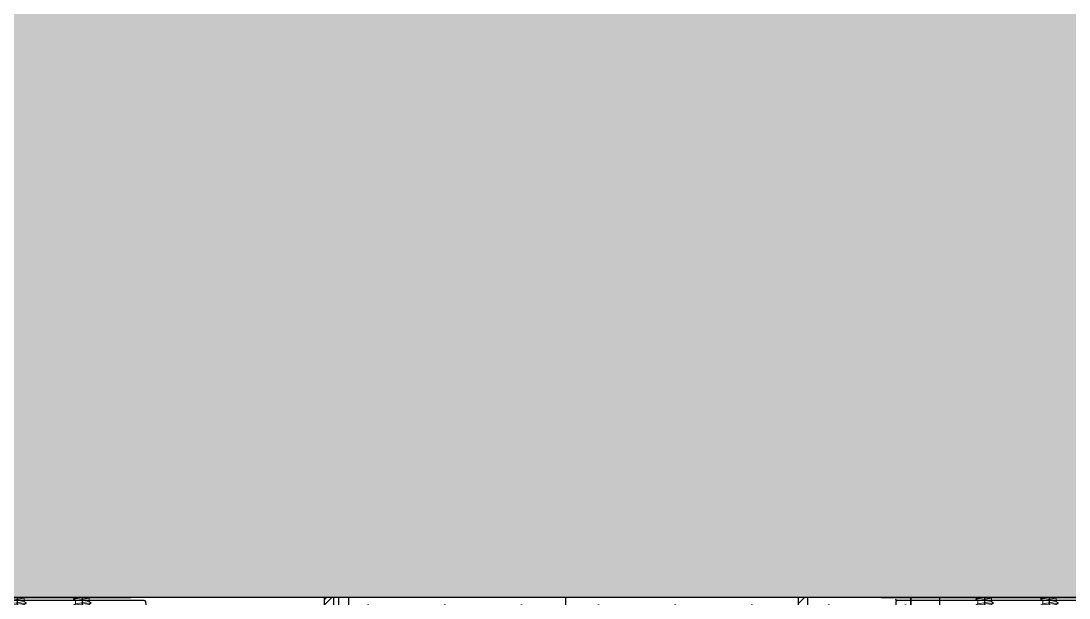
# Model space of a CAD drawing. Header units: millimetres. Extents: x 2519235 to 7246330, y 25937 to 201821.
# Drawn here: x 2726332.5 to 2726549.2, y 105395.5 to 105515 of the extents above; entities that cross this region are included whole.
import ezdxf
from ezdxf.xclip import XClip

# ---------------------------------------------------------------- set-up
doc = ezdxf.new("R2010")
doc.units = ezdxf.units.MM
doc.header["$XCLIPFRAME"] = 0
doc.set_wipeout_variables(frame=1)
doc.linetypes.add('CENTER', pattern=[50.800000000000004, 31.75, -6.35, 6.35, -6.35])
doc.linetypes.add('Xref-PLAN-106.940$0$HIDDEN2', pattern=[4.762499999999999, 3.175, -1.5875])
for name, color, linetype in [('000 - 0_HIDE_OBJ_FRAMING_DEF_SUB_1', 7, 'Continuous'), ('010 - ASPG_ACCESSORIES_MAIN_COLOR_1', 7, 'Continuous'), ('010 - ASPG_ACCESSORIES_MAIN_COLOR_251', 7, 'Continuous'), ('010 - ASPG_EXTR_DEF_SUB', 7, 'Continuous'), ('010 - ASPG_EXTR_MAIN_COLOR_2', 7, 'Continuous'), ('010 - ASPG_FASTERN_DEF_SUB', 7, 'Continuous'), ('010 - ASPG_FLASHING_HATCH_', 7, 'Continuous'), ('010 - ASPG_FLASHING_MAIN_COLOR_4', 7, 'Continuous'), ('010 - ASPG_FLASHING_WIPEOUT_', 7, 'Continuous'), ('010 - ASPG_FRAMING_CUT_COLOR_4', 7, 'Continuous'), ('010 - ASPG_FRAMING_DEF_SUB', 7, 'Continuous'), ('010 - ASPG_FRAMING_HATCH_', 7, 'Continuous'), ('010 - ASPG_FRAMING_MAIN_COLOR_2', 7, 'Continuous'), ('010 - ASPG_FRAMING_SUB_COLOR_2', 7, 'Continuous'), ('010 - ASPG_FRAMING_WIPEOUT_', 7, 'Continuous'), ('A-GLAZ-CURT', 7, 'Continuous'), ('BOLT & SCREW', 7, 'Continuous'), ('Center Line', 7, 'CENTER'), ('Xref-PLAN-106.940$0$_Col-BOTTOM', 7, 'Xref-PLAN-106.940$0$HIDDEN2'), ('Xref-PLAN-106.940$0$_PP-Dim', 7, 'Continuous')]:
    doc.layers.add(name, color=color, linetype=linetype)
doc.layers.add('12-GRID', color=7, linetype='CENTER', lineweight=13)
doc.layers.add('SCREW', color=7, linetype='Continuous', lineweight=5)
pattern_1 = [(270, (1257419.243240032, -520041.6224064054), (0.6549599250656583, -1.134423872092541), [0.7562825813950264, -1.512565162790053]), (29.99999999999978, (1257419.243240032, -520041.6224064054), (0.6549599293588203, 1.134423869613882), [0.7562825813950259, -1.512565162790052]), (329.9999999999998, (1257419.243240032, -520041.6224064054), (1.309919854424478, -2.478657937293614e-09), [-1.512565162790051, 0.7562825813950254])]
pattern_2 = [(314.9999999999999, (1257419.492862033, -520021.6224064054), (1.336931354494228, 1.336931354494224), []), (44.99999999999984, (1257419.492862033, -520021.6224064054), (-1.336931354494223, 1.336931354494228), [])]
pattern_3 = [(270, (1257419.442484036, -520043.9224064054), (0.6549599250656583, -1.134423872092541), [0.7562825813950264, -1.512565162790053]), (29.99999999999978, (1257419.442484036, -520043.9224064054), (0.6549599293588203, 1.134423869613882), [0.7562825813950259, -1.512565162790052]), (329.9999999999998, (1257419.442484036, -520043.9224064054), (1.309919854424478, -2.478657937293614e-09), [-1.512565162790051, 0.7562825813950254])]
pattern_4 = [(314.9999999999999, (1257419.192862035, -520023.9224064054), (1.336931354494228, 1.336931354494224), []), (44.99999999999984, (1257419.192862035, -520023.9224064054), (-1.336931354494223, 1.336931354494228), [])]
pattern_5 = [(0, (0, 0), (3.96875, 7.9375), [0, -7.9375])]

# ---------------------------------------------------------------- blocks, each defined once
blk = doc.blocks.new('DPA_CP_Entrance Louver Grill Vertical - Louver Grill Vertical Z-27946342-ENTRANCE 1 - LOWER ROOF LEVEL PLAN')
at = {"layer": '000 - 0_HIDE_OBJ_FRAMING_DEF_SUB_1', "color": 7}
for p, q in [((-749.9999998476044, 50.00000000000313), (-749.9999998476044, 124.9999999999998)), ((749.9999998476044, 50.00000000000296), (-749.9999998476044, 50.00000000000313))]:
    blk.add_line(p, q, dxfattribs=at)
at = {"layer": '000 - 0_HIDE_OBJ_FRAMING_DEF_SUB_1', "color": 7, "lineweight": 35}
for p, q in [((-699.9999998478582, 50.00000000002328), (-749.9999998473271, 50.00000000002328)), ((-749.9999998473271, 50.00000000002328), (-749.9999998473271, 0.07073692867445272)), ((-699.9999998478582, 0.07073692867445266), (-699.9999998478582, 50.00000000002328))]:
    blk.add_line(p, q, dxfattribs=at)
blk = doc.blocks.new('DPA_CP_Entrance Louver Grill Vertical - Louver Grill Vertical Z-27954336-ENTRANCE 1 - LOWER ROOF LEVEL PLAN')
at = {"layer": '000 - 0_HIDE_OBJ_FRAMING_DEF_SUB_1', "color": 7}
for p, q in [((249.9999999998392, 50.00000000000303), (249.9999999998392, 124.9999999999999)), ((249.9999999998392, 124.9999999999997), (249.9999999998392, 50.00000000000303)), ((249.9999999998392, 49.99999999999986), (249.9999999998392, 124.9999999999999)), ((249.9999999998392, 124.9999999999999), (249.9999999998392, 49.99999999999986)), ((-39.15851433222905, 50.00000000000306), (249.9999999998392, 50.00000000000303)), ((249.9999999998392, 50.00000000000303), (-39.15851433222905, 50.00000000000306)), ((-39.15851433222905, 49.99999999999989), (249.9999999998392, 49.99999999999986)), ((249.9999999998392, 49.99999999999986), (-39.15851433222905, 49.99999999999989)), ((199.9999999998395, 50), (199.9999999998395, 0)), ((249.9999999998392, 50), (199.9999999998395, 50)), ((199.9999999998395, 50), (249.9999999998392, 50)), ((199.9999999998395, 0), (199.9999999998395, 50)), ((249.9999999998392, 0), (249.9999999998392, 50)), ((249.9999999998392, 50), (249.9999999998392, 0)), ((199.9999999998395, 0), (249.9999999998392, 0)), ((249.9999999998392, 0), (199.9999999998395, 0))]:
    blk.add_line(p, q, dxfattribs=at)
blk = doc.blocks.new('DPA_CP_Entrance Louver Grill Vertical - Louver Grill Vertical Z-27954203-ENTRANCE 1 - LOWER ROOF LEVEL PLAN')
at = {"layer": '000 - 0_HIDE_OBJ_FRAMING_DEF_SUB_1', "color": 7}
for p, q in [((-750.0000000000016, 126.9999999999993), (-750.0000000000016, 124.9999999999993)), ((-750.0000000000016, 124.9999999999993), (-750.0000000000016, 126.9999999999993)), ((-750.0000000000016, 124.9999999999993), (-744.0000000002173, 124.9999999999993)), ((-744.0000000002173, 124.9999999999993), (-750.0000000000016, 124.9999999999993)), ((-749.9999999997948, 50.00000000000313), (-749.9999999997948, 124.9999999999998)), ((-749.9999999997948, 125), (-749.9999999997948, 50.00000000000313)), ((-744.0000000002183, 124.9999999999998), (-749.9999999997948, 124.9999999999998)), ((-744.0000000002183, 125), (-749.9999999997948, 125)), ((-749.9999999997948, 49.99999999999997), (-749.9999999997948, 125)), ((-749.9999999997948, 125), (-749.9999999997948, 49.99999999999997)), ((-744.0000000002183, 125), (-749.9999999997948, 125)), ((-744.0000000002183, 125), (-749.9999999997948, 125)), ((-749.9999999997948, 50), (-749.9999999997948, 0)), ((-749.9999999997948, 0), (-749.9999999997948, 50))]:
    blk.add_line(p, q, dxfattribs=at)
blk = doc.blocks.new('A$C7e7c92b9')
at = {"layer": 'A-GLAZ-CURT', "color": 7, "rotation": 180}
for name, p in [('DPA_CP_Entrance Louver Grill Vertical - Louver Grill Vertical Z-27946342-ENTRANCE 1 - LOWER ROOF LEVEL PLAN', (126770.1784536261, 10058.46624570611)), ('DPA_CP_Entrance Louver Grill Vertical - Louver Grill Vertical Z-27954203-ENTRANCE 1 - LOWER ROOF LEVEL PLAN', (126770.1784534745, 10058.46624570612)), ('DPA_CP_Entrance Louver Grill Vertical - Louver Grill Vertical Z-27954336-ENTRANCE 1 - LOWER ROOF LEVEL PLAN', (127770.1784534735, 10058.46624570612))]:
    blk.add_blockref(name, p, dxfattribs=at)
blk = doc.blocks.new('Xref-PLAN-106.940$0$_C400-250')
at = {"color": 7}
blk.add_lwpolyline([(125, 0), (125, -400), (-125, -400), (-125, 0)], close=True, dxfattribs=at)
blk = doc.blocks.new('Xref-PLAN-106.940')
at = {"layer": 'Xref-PLAN-106.940$0$_PP-Dim', "color": 7}
for p, q in [((124644.1805612054, 10358.39544955259), (130394.180561205, 10358.39544955259)), ((124644.1805612054, 10058.39544955259), (130394.180561205, 10058.39544955259))]:
    blk.add_line(p, q, dxfattribs=at)
at = {"layer": 'Xref-PLAN-106.940$0$_Col-BOTTOM', "color": 7}
blk.add_blockref('Xref-PLAN-106.940$0$_C400-250', (127519.1805612054, 10458.39544955259), dxfattribs=at)
blk = doc.blocks.new('A$C6d15e31b')
at = {"color": 7}
blk.add_blockref('Xref-PLAN-106.940', (-135619.3374636862, -23258.39544955263), dxfattribs=at)
at = {"layer": '000 - 0_HIDE_OBJ_FRAMING_DEF_SUB_1', "color": 7}
blk.add_blockref('A$C7e7c92b9', (-135619.3374636862, -23258.39544955263), dxfattribs=at)
blk = doc.blocks.new('*U2952')
at = {"layer": '12-GRID', "color": 7, "linetype": 'CENTER'}
for p, q in [((5.684341886080801e-14, -6.200000000000029), (5.684341886080801e-14, 2.200000000000029)), ((-4.199999999999973, -2), (4.200000000000085, -2))]:
    blk.add_line(p, q, dxfattribs=at)
at = {"layer": 'BOLT & SCREW', "color": 7}
for p, q in [((-0.553537628269381, -1.771128018217196), (-1.767499999999847, -1.558125000000442)), ((-0.4577439635652332, -1.771128018217196), (-0.8837500000000146, -1.558125000000442)), ((-0.2288719817826677, -1.446462371730204), (-0.4418749999998197, -0.2325000000002947)), ((-0.2288719817826677, -1.542256036434869), (-0.4418749999998197, -1.116250000000048)), ((0.2288719817822642, -1.446462371730562), (0.4418749999996946, -0.2324999999999764)), ((0.2288719817822642, -1.542256036434869), (0.4418749999996946, -1.116250000000048)), ((0.4577439635647103, -1.771128018217196), (0.8837499999994917, -1.558125000000442)), ((0.5535376282692559, -1.771128018217196), (1.767500000000001, -1.558125000000124)), ((-0.553537628269381, -2.228871981782805), (-1.767500000000483, -2.441875000000354)), ((-0.4577439635652332, -2.228871981782805), (-0.8837500000000146, -2.441875000000354)), ((-0.2288719817826677, -2.457743963565131), (-0.4418749999998197, -2.883750000000271)), ((-0.2288719817821107, -2.553537628269438), (-0.4418749999998197, -3.767500000000023)), ((0.4418749999996946, -2.883750000000271), (0.2288719817829008, -2.457743963565131)), ((0.2288719817829008, -2.553537628269438), (0.4418749999999732, -3.767500000000023)), ((0.4577439635647103, -2.228871981782805), (0.8837500000001283, -2.441874999999877)), ((0.5535376282692559, -2.228871981782805), (1.767500000000001, -2.441874999999877))]:
    blk.add_line(p, q, dxfattribs=at)
for points in [[(-1.767500000000006, -1.558125000000442), (-0.8837500000001342, -1.558125000000442, 0.4142135623730394), (-0.4418749999998197, -1.116250000000048), (-0.4418749999998197, -0.2325000000002947), (0.4418749999996946, -0.2324999999999764), (0.4418749999996946, -1.116250000000048, 0.4142135623731505), (0.8837500000000089, -1.558125000000442), (1.76750000000012, -1.558125000000124), (1.76750000000012, -2.441874999999877), (0.8837500000000089, -2.441874999999877, 0.414213562373095), (0.4418749999996946, -2.883750000000271), (0.4418749999999732, -3.767500000000023), (-0.4418749999998197, -3.767500000000023), (-0.4418749999998197, -2.883750000000271, 0.4142135623730397), (-0.8837500000001342, -2.441875000000354), (-1.767500000000483, -2.441875000000354)], [(0.2288719817829008, -2.457743963565131, -0.414213562373095), (0.4577439635645909, -2.228871981782805), (0.5535376282692559, -2.228871981782805), (0.5535376282692559, -1.771128018217196), (0.4577439635645909, -1.771128018217196, -0.4142135623730951), (0.228871981782105, -1.542256036434869), (0.228871981782105, -1.446462371730562), (-0.2288719817826677, -1.446462371730204), (-0.2288719817826677, -1.542256036434869, -0.4142135623730951), (-0.4577439635649944, -1.771128018217196), (-0.553537628269381, -1.771128018217196), (-0.553537628269381, -2.228871981782805), (-0.4577439635649944, -2.228871981782805, -0.4142135623730951), (-0.2288719817826677, -2.457743963565131), (-0.2288719817822698, -2.553537628269438), (0.2288719817829008, -2.553537628269438)]]:
    blk.add_lwpolyline(points, format="xyb", close=True, dxfattribs=at)
blk.add_circle((5.684341886080801e-14, -2), 3.5, dxfattribs=at)
blk = doc.blocks.new('000_ASPG_TYP_FILES_20260218-010703_FRAME_EXTR_')
at = {"layer": '010 - ASPG_FRAMING_HATCH_'}
h = blk.add_hatch(dxfattribs=at)
h.set_pattern_fill('ANSI32', scale=0.1, angle=180)
h.set_pattern_definition([(225, (0, 0), (0.6735192090801866, -0.6735192090801868), []), (225, (-0.4490130000000001, 5.498823332255506e-17), (0.6735192090801866, -0.6735192090801868), [])])
edge = h.paths.add_edge_path()
edge.add_line((1.999999996740371, 15.99999999965075), (1.999999996740371, 1.999999999941792))
edge.add_line((1.999999996740371, 1.999999999941792), (39.69999999750871, 1.999999999941792))
edge.add_arc((39.69999999730499, 1.700000000040752), 0.2999999999010399, -3.891028654834372e-08, 89.99999996109239, ccw=False)
edge.add_line((39.99999999720603, 1.699999999837019), (39.99999999720603, 0.2999999996973202))
edge.add_arc((39.69999999750872, 0.2999999996973131), 0.2999999996973131, -90.00000000000142, 1.4210854715202004e-12, ccw=False)
edge.add_line((39.69999999750871, 0), (0.2999999996973202, 0))
edge.add_arc((0.2999999996973273, 0.2999999996973273), 0.2999999996973273, 180.0000000000013, 269.99999999999864, ccw=False)
edge.add_line((0, 0.2999999996973202), (0, 17.69999999989523))
edge.add_arc((0.2999999999301508, 17.70000000012806), 0.2999999999301508, 90.00000004446741, 180.0000000444674, ccw=False)
edge.add_line((0.2999999996973202, 18.00000000005821), (22.5570233851904, 18.00000000005821))
edge.add_arc((22.5570233856712, 18.50000000026317), 0.5000000002049632, 269.9999999449049, 380.2095453190142)
edge.add_arc((26.1699999981368, 19.82999999686102), 3.349999998908497, 182.0637942974167, 200.2095453254992, ccw=False)
edge.add_arc((23.58168000320438, 19.73672835517209), 0.7599999998138507, 2.0637943418387863, 182.0637943418388, ccw=False)
edge.add_arc((26.16999999910358, 19.82999999939922), 1.830000000338361, 182.0637943388468, 447.9362056470717)
edge.add_arc((26.263271644013, 22.41831999551505), 0.7600000000549151, 87.93620564125177, 267.9362056412518, ccw=False)
edge.add_arc((26.16999999863267, 19.8300000075356), 3.349999992334041, 69.79045460402187, 87.9362056313708, ccw=False)
edge.add_arc((27.49999999788272, 23.44297661244421), 0.5000000006038865, 249.7904545688332, 359.9999999442181)
edge.add_line((27.9999999984866, 23.44297661195742), (27.9999999984866, 26.67999999993481))
edge.add_line((27.9999999984866, 26.67999999993481), (28.49999999674037, 27.17999999958556))
edge.add_line((28.49999999674037, 27.17999999958556), (27.9999999984866, 27.67999999970198))
edge.add_line((27.9999999984866, 27.67999999970198), (27.9999999984866, 38.61999999982072))
edge.add_line((27.9999999984866, 38.61999999982072), (28.49999999674037, 39.11999999993714))
edge.add_line((28.49999999674037, 39.11999999993714), (27.9999999984866, 39.62000000005355))
edge.add_line((27.9999999984866, 39.62000000005355), (27.9999999984866, 42.85702338756528))
edge.add_arc((27.49999999787862, 42.85702338707262), 0.5000000006079759, 5.645408219420843e-08, 110.2095454304945)
edge.add_arc((26.16999999884449, 46.46999999186602), 3.349999992147246, 272.0637943651193, 290.20954539329375, ccw=False)
edge.add_arc((26.263271644013, 43.88168000403675), 0.7600000000258301, 92.06379435882718, 272.0637943588272, ccw=False)
edge.add_arc((26.16999999910502, 46.47000000012492), 1.830000000339747, 272.0637943528818, 537.9362056611998)
edge.add_arc((23.58168000320438, 46.56327164435061), 0.7599999998138507, 177.9362056581612, 357.9362056581612, ccw=False)
edge.add_arc((26.16999999825318, 46.47000000263876), 3.349999999025627, 159.7904546748206, 177.9362057022633, ccw=False)
edge.add_arc((22.55702338551316, 47.7999999994954), 0.500000000434755, 339.790454661877, 450.0000000369852)
edge.add_line((22.5570233851904, 48.29999999993015), (0.2999999996973202, 48.29999999993015))
edge.add_arc((0.2999999996973095, 48.59999999962746), 0.2999999996973131, 179.9999999999987, 270.00000000000205, ccw=False)
edge.add_line((0, 48.59999999962747), (0, 59.99999999994179))
edge.add_arc((0.2999999996973202, 59.99999999994179), 0.2999999996973202, 90, 180, ccw=False)
edge.add_line((0.2999999996973202, 60.29999999963911), (4.999999997438863, 60.29999999963911))
edge.add_line((4.999999997438863, 60.29999999963911), (4.999999997438863, 64.99999999959255))
edge.add_arc((5.299999997369017, 64.99999999982538), 0.2999999999301544, 90.0000000444681, 180.0000000444674, ccw=False)
edge.add_line((5.299999997136183, 65.29999999975553), (29.99999999883585, 65.29999999975553))
edge.add_line((29.99999999883585, 65.29999999975553), (29.99999999883585, 63.59999999997672))
edge.add_arc((29.69999999890567, 63.59999999974391), 0.2999999999301721, -89.99999995552861, 4.4463320136856055e-08, ccw=False)
edge.add_line((29.69999999913853, 63.29999999981374), (7.299999997485429, 63.29999999981374))
edge.add_arc((7.29999999771826, 62.99999999988358), 0.2999999999301508, 90.00000004446738, 180.0000000444674)
edge.add_line((6.999999997788109, 62.99999999965075), (6.999999997788109, 58.29999999969732))
edge.add_line((6.999999997788109, 58.29999999969732), (2.300000000162981, 58.29999999969732))
edge.add_arc((2.299999998300336, 57.99999999813735), 0.3000000015599653, 89.99999964426098, 179.999999644261)
edge.add_line((1.999999996740371, 58), (1.999999996740371, 50.60000000003492))
edge.add_arc((2.299999998533172, 50.60000000166475), 0.3000000017928013, 180.000000311273, 270.0000003112706)
edge.add_line((2.300000000162981, 50.29999999987194), (29.69999999913853, 50.29999999987194))
edge.add_arc((29.6999999989348, 49.9999999999709), 0.299999999901047, -3.890897914970992e-08, 89.99999996109108, ccw=False)
edge.add_line((29.99999999883585, 49.99999999976717), (29.99999999883585, 26.67999999993481))
edge.add_line((29.99999999883585, 26.67999999993481), (29.99999999883585, 16.29999999981374))
edge.add_arc((29.6999999989057, 16.2999999995809), 0.2999999999301508, -89.99999995553259, 4.446741286301403e-08, ccw=False)
edge.add_line((29.69999999913853, 15.99999999965075), (1.999999996740371, 15.99999999965075))
at = {"layer": '010 - ASPG_FRAMING_CUT_COLOR_4', "color": 7}
blk.add_lwpolyline([(1.999999996740371, 15.99999999965075), (1.999999996740371, 1.999999999941792), (39.69999999750871, 1.999999999941792, -0.4142135623731089), (39.99999999720603, 1.699999999837019), (39.99999999720603, 0.2999999996973202, -0.4142135623731089), (39.69999999750871, 0), (0.2999999996973202, 0, -0.4142135623730811), (0, 0.2999999996973202), (0, 17.69999999989523, -0.4142135623730951), (0.2999999996973202, 18.00000000005821), (22.5570233851904, 18.00000000005821, 0.5217296884731124), (23.02624112786725, 18.67272727261297, -0.07934163687482358), (22.82217297761235, 19.70935906958766, -1), (24.34118702879641, 19.76409764075652, 2.296345716993233), (26.23590235819574, 21.65881296969019, -1), (26.29064092983026, 23.17782702133991, -0.0793416368716021), (27.32727272447664, 22.9737588702119, 0.5217296884801942), (27.9999999984866, 23.44297661195742), (27.9999999984866, 26.67999999993481), (28.49999999674037, 27.17999999958556), (27.9999999984866, 27.67999999970198), (27.9999999984866, 38.61999999982072), (28.49999999674037, 39.11999999993714), (27.9999999984866, 39.62000000005355), (27.9999999984866, 42.85702338756528, 0.5217296884727316), (27.32727272447664, 43.3262411293108, -0.07934163687522733), (26.29064092983026, 43.122172978241, -1), (26.23590235819574, 44.64118702983251, 2.296345716995783), (24.34118702879641, 46.53590235876618, -1), (22.82217297761235, 46.59064092993503, -0.07934163687201433), (23.02624112786725, 47.62727272690972, 0.5217296884786579), (22.5570233851904, 48.29999999993015), (0.2999999996973202, 48.29999999993015, -0.4142135623731158), (0, 48.59999999962747), (0, 59.99999999994179, -0.414213562373095), (0.2999999996973202, 60.29999999963911), (4.999999997438863, 60.29999999963911), (4.999999997438863, 64.99999999959255, -0.4142135623730879), (5.299999997136183, 65.29999999975553), (29.99999999883585, 65.29999999975553), (29.99999999883585, 63.59999999997672, -0.4142135623730533), (29.69999999913853, 63.29999999981374), (7.299999997485429, 63.29999999981374, 0.4142135623730949), (6.999999997788109, 62.99999999965075), (6.999999997788109, 58.29999999969732), (2.300000000162981, 58.29999999969732, 0.4142135623730948), (1.999999996740371, 58), (1.999999996740371, 50.60000000003492, 0.4142135623730845), (2.300000000162981, 50.29999999987194), (29.69999999913853, 50.29999999987194, -0.4142135623730951), (29.99999999883585, 49.99999999976717), (29.99999999883585, 26.67999999993481), (29.99999999883585, 16.29999999981374, -0.4142135623730951), (29.69999999913853, 15.99999999965075)], format="xyb", close=True, dxfattribs=at)
at = {"color": 7}
for p in [(26.16999999736436, 48.46999999973923), (26.16999999736436, 21.82999999966705)]:
    blk.add_blockref('*U2952', p, dxfattribs=at)
blk = doc.blocks.new('*U2949')
at = {"layer": '010 - ASPG_FRAMING_HATCH_', "transparency": 33554585}
h = blk.add_hatch(dxfattribs=at)
h.set_pattern_fill('ANSI32', scale=0.25)
h.set_pattern_definition([(45, (0, 0), (-1.683798022700467, 1.683798022700467), []), (45, (1.1225325, 0), (-1.683798022700467, 1.683798022700467), [])])
edge = h.paths.add_edge_path()
edge.add_line((2.000000000009768, -50.0000000001819), (2.000000000009536, -75.00000000027285))
edge.add_line((2.000000000009536, -75.00000000027285), (-1.376676550535194e-14, -75.00000000027285))
edge.add_line((-1.377727649045784e-14, -75.00000000027285), (2.183725214694612e-13, -49.00000000020555))
edge.add_arc((0.9999999999907824, -49.00000000021976), 0.999999999990564, 89.99999999918577, 179.9999999991858, ccw=False)
edge.add_line((1.000000000004993, -48.00000000022919), (62.99999999987471, -48.00000000022955))
edge.add_arc((62.99999999988892, -47.00000000023898), 0.999999999990564, 269.9999999991858, 359.9999999991858)
edge.add_line((63.99999999987948, -47.00000000025319), (63.99999999987995, 47.00000000025248))
edge.add_arc((62.99999999988939, 47.00000000023827), 0.999999999990564, 8.142219984623432e-10, 90.00000000081424)
edge.add_line((62.99999999987518, 48.00000000022884), (1.000000000005464, 48.00000000022919))
edge.add_arc((0.9999999999912551, 49.00000000021976), 0.999999999990564, 180.0000000008142, 270.0000000008142, ccw=False)
edge.add_line((6.91122180303467e-13, 49.00000000020555), (9.232719782633861e-13, 75.00000000027285))
edge.add_line((9.232719782633861e-13, 75.00000000027285), (2.000000000010473, 75.00000000027285))
edge.add_line((2.000000000010473, 75.00000000027285), (2.000000000010241, 50.0000000001819))
edge.add_line((2.000000000010241, 50.0000000001819), (140.9999999998781, 50.00000000018107))
edge.add_line((140.9999999998781, 50.00000000018107), (140.9999999998781, 41.00000000016652))
edge.add_arc((139.9999999998876, 41.00000000018073), 0.999999999990564, 269.9999999991858, 359.9999999991858, ccw=False)
edge.add_line((139.9999999998734, 40.00000000019017), (131.999999999892, 40.00000000019029))
edge.add_arc((131.9999999998778, 41.00000000018085), 0.999999999990564, 180.0000000008142, 270.0000000008142, ccw=False)
edge.add_line((130.9999999998872, 41.00000000016664), (130.9999999998872, 47.00000000025214))
edge.add_arc((129.9999999998967, 47.00000000023793), 0.999999999990564, 8.142219984623432e-10, 90.00000000081424)
edge.add_line((129.9999999998824, 48.00000000022849), (66.99999999989429, 48.00000000022884))
edge.add_arc((66.99999999988007, 47.00000000023827), 0.999999999990564, 89.99999999918577, 179.9999999991858)
edge.add_line((65.99999999988951, 47.00000000025248), (65.99999999988903, -47.00000000025319))
edge.add_arc((66.99999999987959, -47.00000000023898), 0.999999999990564, 180.0000000008142, 270.0000000008142)
edge.add_line((66.9999999998938, -48.00000000022955), (129.9999999998819, -48.0000000002299))
edge.add_arc((129.9999999998961, -47.00000000023933), 0.999999999990564, 269.9999999991858, 359.9999999991858)
edge.add_line((130.9999999998867, -47.00000000025354), (130.9999999998868, -41.00000000357866))
edge.add_arc((131.9999999998773, -41.00000000359287), 0.999999999990564, 89.99999999918577, 179.9999999991858, ccw=False)
edge.add_line((131.9999999998915, -40.0000000036023), (139.9999999998729, -40.00000000360242))
edge.add_arc((139.9999999998871, -41.00000000359299), 0.999999999990564, 8.14225131762214e-10, 90.00000000081423, ccw=False)
edge.add_line((140.9999999998777, -41.00000000357878), (140.9999999998776, -50.00000000632181))
edge.add_line((140.9999999998776, -50.00000000632181), (2.000000000009777, -50.0000000001819))
h.paths.add_polyline_path([(138.9999999998686, 48.00000000022837), (138.9999999998686, 42.00000000355348), (132.9999999998968, 42.0000000035536), (132.9999999998968, 48.00000000022849)], flags=16)
h.paths.add_polyline_path([(138.999999999868, -48.00000000023002), (138.9999999998681, -42.00000000355513), (132.9999999998963, -42.00000000355501), (132.9999999998962, -48.00000000023001)], flags=16)
at = {"layer": '010 - ASPG_FRAMING_HATCH_'}
h = blk.add_hatch(dxfattribs=at)
h.set_pattern_fill('ANSI37', scale=0.5954980955866349, angle=-90.00000000000001)
h.set_pattern_definition(pattern_2)
edge = h.paths.add_edge_path()
edge.add_ellipse((57.77220869647454, 55.00000000111321), major_axis=(-3.509070088518285e-14, -4.999999999272404), ratio=0.6444816938462435, start_angle=0, end_angle=180)
edge.add_line((57.77220869647455, 60.00000000018189), (61.99999999977764, 60.00000000018189))
edge.add_arc((61.99999999977037, 60.30000000023573), 0.3000000000538421, -89.99999999861039, -1.389609784768862e-09)
edge.add_line((62.29999999982421, 60.30000000022845), (62.29999999982421, 61.00000000018188))
edge.add_line((62.29999999982421, 61.00000000018188), (61.79999999982421, 61.50000000041472))
edge.add_line((61.79999999982421, 61.50000000041472), (62.29999999982421, 62.00000000018188))
edge.add_line((62.29999999982421, 62.00000000018188), (61.79999999982421, 62.50000000041472))
edge.add_line((61.79999999982421, 62.50000000041472), (62.29999999982421, 63.00000000018188))
edge.add_line((62.29999999982421, 63.00000000018188), (61.79999999982421, 63.50000000018188))
edge.add_line((61.79999999982421, 63.50000000018188), (62.29999999982421, 64.00000000018188))
edge.add_line((62.29999999982421, 64.00000000018188), (62.29999999982421, 65.00000000018188))
edge.add_line((62.29999999982421, 65.00000000018188), (63.29999999970779, 65.00000000018188))
edge.add_line((63.29999999970779, 65.00000000018188), (63.79999999970779, 65.50000000018188))
edge.add_line((63.79999999970779, 65.50000000018188), (64.2999999997078, 65.00000000018188))
edge.add_line((64.2999999997078, 65.00000000018188), (64.7999999997078, 65.50000000018188))
edge.add_line((64.7999999997078, 65.50000000018188), (65.2999999997078, 65.00000000018188))
edge.add_line((65.2999999997078, 65.00000000018188), (65.7999999997078, 65.50000000018188))
edge.add_line((65.7999999997078, 65.50000000018188), (66.29999999982421, 65.00000000018188))
edge.add_line((66.29999999982421, 65.00000000018188), (66.99999999977764, 65.00000000018188))
edge.add_arc((66.99999999974126, 65.30000000014842), 0.2999999999665306, -89.99999999305199, 1.528565674358258e-08)
edge.add_line((67.2999999997078, 65.30000000022845), (67.30017822586116, 60.00000000018188))
edge.add_arc((77.20009572393145, 55.00000000088038), 11.09091368921486, 153.2037265686182, 206.7962734313818)
edge.add_line((67.30017822586116, 50.00000000157887), (57.77220869647455, 50.00000000157887))
h = blk.add_hatch(dxfattribs=at)
h.set_pattern_fill('ANSI37', scale=0.5954980955866349, angle=-90.00000000000001)
h.set_pattern_definition(pattern_4)
edge = h.paths.add_edge_path()
edge.add_ellipse((11.52796953010241, 55.00000000111323), major_axis=(-3.510345640540481e-14, -4.999999999272404), ratio=0.6444816938462435, start_angle=180, end_angle=360, ccw=False)
edge.add_line((11.52796953010241, 60.00000000018191), (2.00000000074399, 60.00000000018191))
edge.add_arc((-7.899917497165894, 55.00000000111323), 11.09091368915029, -26.79627343179601, 26.796273430967574, ccw=False)
edge.add_line((2.000000000715794, 50.00000000157889), (11.52796953007421, 50.00000000157889))
h = blk.add_hatch(dxfattribs=at)
h.set_pattern_fill('HONEY', scale=0.238199238234654, angle=-90.00000000000001)
h.set_pattern_definition(pattern_3)
edge = h.paths.add_edge_path()
edge.add_ellipse((11.7775915319535, 55.00000000111977), major_axis=(-3.509070088518285e-14, -4.999999999272404), ratio=0.6444816938462435, start_angle=0, end_angle=360, ccw=False)
h = blk.add_hatch(dxfattribs=at)
h.set_pattern_fill('HONEY', scale=0.238199238234654, angle=-90.00000000000001)
h.set_pattern_definition(pattern_1)
edge = h.paths.add_edge_path()
edge.add_ellipse((57.52258669462346, 55.00000000111321), major_axis=(-3.509070088518285e-14, -4.999999999272404), ratio=0.6444816938462435, start_angle=0, end_angle=360)
h = blk.add_hatch(dxfattribs=at)
h.set_pattern_fill('ANSI37', scale=0.5954980955866349, angle=-90.00000000000001)
h.set_pattern_definition(pattern_4)
edge = h.paths.add_edge_path()
edge.add_ellipse((11.52796953010241, -55.00000000111394), major_axis=(-3.510345640540481e-14, 4.999999999272404), ratio=0.6444816938462435, start_angle=0, end_angle=180)
edge.add_line((11.52796953010241, -60.00000000018262), (2.00000000074399, -60.00000000018262))
edge.add_arc((-7.899917497165894, -55.00000000111394), 11.09091368915029, 333.2037265690324, 386.796273431796)
edge.add_line((2.000000000715794, -50.0000000015796), (11.52796953007421, -50.0000000015796))
h = blk.add_hatch(dxfattribs=at)
h.set_pattern_fill('HONEY', scale=0.238199238234654, angle=-90.00000000000001)
h.set_pattern_definition(pattern_3)
edge = h.paths.add_edge_path()
edge.add_ellipse((11.7775915319535, -55.00000000112048), major_axis=(-3.509070088518285e-14, 4.999999999272404), ratio=0.6444816938462435, start_angle=0, end_angle=360)
h = blk.add_hatch(dxfattribs=at)
h.set_pattern_fill('HONEY', scale=0.238199238234654, angle=-90.00000000000001)
h.set_pattern_definition(pattern_1)
edge = h.paths.add_edge_path()
edge.add_ellipse((57.52258669462346, -55.00000000111392), major_axis=(-3.509070088518285e-14, 4.999999999272404), ratio=0.6444816938462435, start_angle=0, end_angle=360, ccw=False)
h = blk.add_hatch(dxfattribs=at)
h.set_pattern_fill('ANSI37', scale=0.5954980955866349, angle=-90.00000000000001)
h.set_pattern_definition(pattern_2)
edge = h.paths.add_edge_path()
edge.add_ellipse((57.77220869647454, -55.00000000111392), major_axis=(-3.509070088518285e-14, 4.999999999272404), ratio=0.6444816938462435, start_angle=180, end_angle=360, ccw=False)
edge.add_line((57.77220869647455, -60.0000000001826), (61.99999999977764, -60.0000000001826))
edge.add_arc((61.99999999977037, -60.30000000023644), 0.3000000000538421, 360.0000000013896, 449.9999999986104, ccw=False)
edge.add_line((62.29999999982421, -60.30000000022916), (62.29999999982421, -61.0000000001826))
edge.add_line((62.29999999982421, -61.0000000001826), (61.79999999982421, -61.50000000041543))
edge.add_line((61.79999999982421, -61.50000000041543), (62.29999999982421, -62.0000000001826))
edge.add_line((62.29999999982421, -62.0000000001826), (61.79999999982421, -62.50000000041543))
edge.add_line((61.79999999982421, -62.50000000041543), (62.29999999982421, -63.0000000001826))
edge.add_line((62.29999999982421, -63.0000000001826), (61.79999999982421, -63.5000000001826))
edge.add_line((61.79999999982421, -63.5000000001826), (62.29999999982421, -64.0000000001826))
edge.add_line((62.29999999982421, -64.0000000001826), (62.29999999982421, -65.0000000001826))
edge.add_line((62.29999999982421, -65.0000000001826), (63.29999999970779, -65.0000000001826))
edge.add_line((63.29999999970779, -65.0000000001826), (63.79999999970779, -65.5000000001826))
edge.add_line((63.79999999970779, -65.5000000001826), (64.2999999997078, -65.0000000001826))
edge.add_line((64.2999999997078, -65.0000000001826), (64.7999999997078, -65.5000000001826))
edge.add_line((64.7999999997078, -65.5000000001826), (65.2999999997078, -65.0000000001826))
edge.add_line((65.2999999997078, -65.0000000001826), (65.7999999997078, -65.5000000001826))
edge.add_line((65.7999999997078, -65.5000000001826), (66.29999999982421, -65.0000000001826))
edge.add_line((66.29999999982421, -65.0000000001826), (66.99999999977764, -65.0000000001826))
edge.add_arc((66.99999999974126, -65.30000000014913), 0.2999999999665306, 359.99999998471435, 449.999999993052, ccw=False)
edge.add_line((67.2999999997078, -65.30000000022916), (67.30017822586116, -60.0000000001826))
edge.add_arc((77.20009572393145, -55.00000000088109), 11.09091368921486, 153.2037265686182, 206.7962734313818, ccw=False)
edge.add_line((67.30017822586116, -50.00000000157958), (57.77220869647455, -50.00000000157958))
at = {"layer": '010 - ASPG_FASTERN_DEF_SUB', "color": 7}
blk.add_point((0, 0), dxfattribs=at)
at = {"layer": '010 - ASPG_FRAMING_CUT_COLOR_4', "color": 7}
blk.add_lwpolyline([(2.000000000009768, -50.0000000001819), (2.000000000009536, -75.00000000027285), (-1.377727649045784e-14, -75.00000000027285), (2.183725214694612e-13, -49.00000000020555, -0.414213562373095), (1.000000000004993, -48.00000000022919), (62.99999999987471, -48.00000000022955, 0.414213562373095), (63.99999999987948, -47.00000000025319), (63.99999999987995, 47.00000000025248, 0.414213562373095), (62.99999999987518, 48.00000000022884), (1.000000000005466, 48.00000000022919, -0.414213562373095), (6.91122180303467e-13, 49.00000000020555), (9.232719782633861e-13, 75.00000000027285), (2.000000000010473, 75.00000000027285), (2.000000000010241, 50.0000000001819), (140.9999999998781, 50.00000000018107), (140.9999999998781, 41.00000000016652, -0.414213562373095), (139.9999999998734, 40.00000000019017), (131.999999999892, 40.00000000019029, -0.414213562373095), (130.9999999998872, 41.00000000016664), (130.9999999998872, 47.00000000025214, 0.414213562373095), (129.9999999998824, 48.00000000022849), (66.99999999989429, 48.00000000022884, 0.414213562373095), (65.99999999988951, 47.00000000025248), (65.99999999988903, -47.00000000025319, 0.414213562373095), (66.9999999998938, -48.00000000022955), (129.9999999998819, -48.0000000002299, 0.414213562373095), (130.9999999998867, -47.00000000025354), (130.9999999998868, -41.00000000357866, -0.414213562373095), (131.9999999998915, -40.0000000036023), (139.9999999998729, -40.00000000360242, -0.414213562373095), (140.9999999998777, -41.00000000357878), (140.9999999998776, -50.00000000632181)], format="xyb", close=True, dxfattribs=at)
for points in [[(138.9999999998686, 48.00000000022837), (138.9999999998686, 42.00000000355348), (132.9999999998968, 42.0000000035536), (132.9999999998968, 48.00000000022849)], [(138.999999999868, -48.00000000023002), (138.9999999998681, -42.00000000355513), (132.9999999998963, -42.00000000355501), (132.9999999998962, -48.00000000023001)]]:
    blk.add_lwpolyline(points, close=True, dxfattribs=at)
at = {"layer": '010 - ASPG_FRAMING_DEF_SUB', "color": 7, "transparency": 33554508}
blk.add_line((136.4999999998283, 2.131628207280301e-14), (-4.500000000049795, 2.131628207280301e-14), dxfattribs=at)
at = {"layer": '010 - ASPG_FRAMING_DEF_SUB', "color": 7, "transparency": 33554457}
for points in [[(54.30017822586116, 50.00000000157887), (67.30017822586116, 50.00000000157887), (67.30017822586116, 65.50000000018188), (54.30017822586116, 65.50000000018188)], [(2.000000000715794, 50.00000000157889), (15.00000000071579, 50.00000000158543), (15.00000000071579, 60.00000000039217), (2.000000000715794, 60.00000000038563)], [(2.000000000715794, -50.0000000015796), (15.00000000071579, -50.00000000158614), (15.00000000071579, -60.00000000039288), (2.000000000715794, -60.00000000038634)], [(54.30017822586116, -50.00000000157958), (67.30017822586116, -50.00000000157958), (67.30017822586116, -65.5000000001826), (54.30017822586116, -65.5000000001826)]]:
    blk.add_lwpolyline(points, close=True, dxfattribs=at)
at = {"layer": '010 - ASPG_FRAMING_SUB_COLOR_2', "color": 7}
for points in [[(57.52258669462346, 50.00000000157888), (67.30017822586116, 50.00000000157887, -0.2381992382621886), (67.30017822586116, 60.00000000018188), (67.2999999997078, 65.30000000022845, -0.4142135624157165), (66.99999999977764, 65.00000000018188), (66.29999999982421, 65.00000000018188), (65.7999999997078, 65.50000000018188), (65.2999999997078, 65.00000000018188), (64.7999999997078, 65.50000000018188), (64.2999999997078, 65.00000000018188), (63.79999999970779, 65.50000000018188), (63.29999999970779, 65.00000000018188), (62.29999999982421, 65.00000000018188), (62.29999999982421, 64.00000000018188), (61.79999999982421, 63.50000000018188), (62.29999999982421, 63.00000000018188), (61.79999999982421, 62.50000000041472), (62.29999999982421, 62.00000000018188), (61.79999999982421, 61.50000000041472), (62.29999999982421, 61.00000000018188), (62.29999999982421, 60.30000000022845, -0.414213562358888), (61.99999999977764, 60.00000000018188), (57.52258669462346, 60.00000000018189)], [(11.77759153183708, 50.00000000158543), (2.000000000715794, 50.00000000157889, 0.2381992382621886), (2.000000000715796, 60.00000000018191), (11.77759153183708, 60.00000000018844)], [(11.77759153183708, -50.00000000158614), (2.000000000715794, -50.0000000015796, -0.2381992382621886), (2.000000000715796, -60.00000000018262), (11.77759153183708, -60.00000000018915)], [(57.52258669462346, -50.00000000157959), (67.30017822586116, -50.00000000157958, 0.2381992382621886), (67.30017822586116, -60.0000000001826), (67.2999999997078, -65.30000000022916, 0.4142135624157165), (66.99999999977764, -65.0000000001826), (66.29999999982421, -65.0000000001826), (65.7999999997078, -65.5000000001826), (65.2999999997078, -65.0000000001826), (64.7999999997078, -65.5000000001826), (64.2999999997078, -65.0000000001826), (63.79999999970779, -65.5000000001826), (63.29999999970779, -65.0000000001826), (62.29999999982421, -65.0000000001826), (62.29999999982421, -64.0000000001826), (61.79999999982421, -63.5000000001826), (62.29999999982421, -63.0000000001826), (61.79999999982421, -62.50000000041543), (62.29999999982421, -62.0000000001826), (61.79999999982421, -61.50000000041543), (62.29999999982421, -61.0000000001826), (62.29999999982421, -60.30000000022916, 0.414213562358888), (61.99999999977764, -60.0000000001826), (57.52258669462346, -60.0000000001826)]]:
    blk.add_lwpolyline(points, format="xyb", dxfattribs=at)
at = {"layer": '010 - ASPG_FRAMING_SUB_COLOR_2', "color": 7, "extrusion": (0, 0, -1)}
for centre, major_axis in [((11.7775915319535, 55.00000000111977), (-3.509070088518285e-14, -4.999999999272404)), ((57.52258669462346, -55.00000000111392), (-3.509070088518285e-14, 4.999999999272404))]:
    blk.add_ellipse(centre, major_axis=major_axis, ratio=0.6444816938462435, dxfattribs=at)
at = {"layer": '010 - ASPG_FRAMING_SUB_COLOR_2', "color": 7}
for centre, major_axis in [((57.52258669462346, 55.00000000111321), (-3.509070088518285e-14, -4.999999999272404)), ((11.7775915319535, -55.00000000112048), (-3.509070088518285e-14, 4.999999999272404))]:
    blk.add_ellipse(centre, major_axis=major_axis, ratio=0.6444816938462435, dxfattribs=at)
blk = doc.blocks.new('PZG35-9D5')
at = {"layer": 'Center Line', "color": 7}
blk.add_line((1.4210854715202e-14, 3.733653355866409), (1.4210854715202e-14, -10.53404386090006), dxfattribs=at)
at = {"layer": 'SCREW', "color": 7}
for p, q in [((-1.399999999999963, 2.842170943040401e-14), (-1.399999999999963, -1.090192378864657)), ((1.399999999999991, 0), (1.399999999999991, -0.5901923788647139)), ((-1.850000000000009, -1.399999999999977), (1.850000000000037, -0.8999999999999773)), ((-1.850000000000009, -1.399999999999977), (-1.399999999999963, -1.090192378864685)), ((-1.850000000000009, -1.399999999999977), (-1.399999999999963, -1.709807621135297)), ((-1.399999999999963, -1.090192378864685), (1.399999999999991, -0.5901923788646855)), ((-1.399999999999963, -1.709807621135297), (1.399999999999991, -1.209807621135297)), ((-1.399999999999963, -1.709807621135269), (-1.399999999999963, -2.390192378864697)), ((-1.399999999999963, -2.390192378864697), (1.399999999999991, -1.890192378864697)), ((1.850000000000037, -0.8999999999999773), (1.399999999999991, -0.5901923788646855)), ((1.850000000000037, -0.8999999999999773), (1.399999999999991, -1.209807621135297)), ((1.399999999999991, -1.209807621135269), (1.399999999999991, -1.890192378864725)), ((1.850000000000037, -2.199999999999989), (1.399999999999991, -1.890192378864697)), ((-1.850000000000009, -2.699999999999989), (1.850000000000037, -2.199999999999989)), ((-1.850000000000009, -2.699999999999989), (-1.399999999999963, -2.390192378864697)), ((-1.850000000000009, -2.699999999999989), (-1.399999999999963, -3.009807621135309)), ((-1.850000000000009, -4), (-1.399999999999963, -3.690192378864708)), ((-1.850000000000009, -4), (-0.9911470940920566, -3.883938796498938)), ((-1.850000000000009, -4), (-1.399999999999963, -4.30980762113532)), ((-1.399999999999963, -3.009807621135309), (1.399999999999991, -2.509807621135309)), ((-1.399999999999963, -3.009807621135309), (-1.399999999999963, -3.690192378864708)), ((-1.399999999999963, -3.690192378864708), (-0.8446989986695002, -3.591031485769975)), ((-1.399999999999963, -4.30980762113532), (-1.184865735341859, -4.271390788160659)), ((-1.399999999999963, -4.309807621135349), (-1.399999999999963, -8.099999999999966)), ((0.5619885887190463, -3.339837273736322), (1.399999999999991, -3.190192378864708)), ((0.7141825614195483, -3.653488843051434), (1.850000000000037, -3.5)), ((0.7141825614195483, -3.932275020881832), (1.399999999999991, -3.80980762113532)), ((1.850000000000037, -2.199999999999989), (1.399999999999991, -2.509807621135309)), ((1.399999999999991, -2.50980762113528), (1.399999999999991, -3.190192378864708)), ((1.850000000000037, -3.5), (1.399999999999991, -3.190192378864708)), ((1.850000000000037, -3.5), (1.399999999999991, -3.80980762113532)), ((1.399999999999991, -3.809807621135349), (1.399999999999991, -4.490192378864691)), ((0.7141825614195483, -4.612659778611231), (1.399999999999991, -4.49019237886472)), ((0.7141825614195483, -4.953488843051389), (1.850000000000037, -4.800000000000011)), ((0.7141825614195483, -5.232275020881843), (1.399999999999991, -5.109807621135332)), ((1.850000000000037, -4.800000000000011), (1.399999999999991, -4.49019237886472)), ((1.850000000000037, -4.800000000000011), (1.399999999999991, -5.109807621135332)), ((1.399999999999991, -5.109807621135332), (1.399999999999991, -8.099999999999966)), ((1.4210854715202e-14, -9.5), (-1.399999999999963, -8.099999999999966)), ((1.4210854715202e-14, -9.5), (1.399999999999991, -8.099999999999966))]:
    blk.add_line(p, q, dxfattribs=at)
blk.add_lwpolyline([(1.4210854715202e-14, -9.5), (0.7141825614195483, -5.232275020881843), (0.7141825614195483, -3.600899293750615, 0.4176573264866609), (0.4106596181599826, -3.300919979679151, 0.1081021898226624), (-0.8446989986694433, -3.591031485769975), (-1.399999999999991, -4.701675652739141)], format="xyb", dxfattribs=at)
blk = doc.blocks.new('*U2951')
at = {"layer": 'SCREW', "color": 7}
blk.add_lwpolyline([(3.026373332565058, 1.780836269555209, 0.09905967801670053), (0.7999999999999687, 2.546427498927414), (0.7999999999999687, 2.274284095813357), (-0.800000000000054, 2.274284095813357), (-0.800000000000054, 2.546427498927414, 0.09905967801670058), (-3.026373332565143, 1.780836269555209, 0.2665876613401604), (-3.500000000000043, 0.9556546004010897), (-3.500000000000043, 0.1999999999999886, 0.4142135623730938), (-3.300000000000054, 0), (3.299999999999997, 0, 0.4142135623731049), (3.499999999999986, 0.1999999999999886), (3.499999999999957, 0.9556546004010897, 0.2665876613401604)], format="xyb", close=True, dxfattribs=at)
blk.add_blockref('PZG35-9D5', (-1.4210854715202e-14, 0), dxfattribs=at)
blk = doc.blocks.new('*U2950')
at = {"color": 7}
blk.add_point((0, 0), dxfattribs=at)
at = {"layer": '010 - ASPG_ACCESSORIES_MAIN_COLOR_1', "color": 7}
blk.add_lwpolyline([(-39.69999999902211, -0.5999999995172398, 0.4142135623731156), (-39.99999999883585, -0.8999999995638059), (-39.99999999883585, -7.366962144914214, 0.5773502691897371), (-39.65044321701862, -7.568778847059366), (-36.64260295056738, -5.832201459393036, 0.7673269879794871), (-36.78520590183325, -5.299999999645297), (-37.89999999874271, -5.299999999645297, -0.4142135623735732), (-38.19999999902211, -4.999999999656938), (-38.19999999902211, -2.799999999587089, -0.4142135623730951), (-37.99999999883585, -2.59999999951724), (-32.18326623388566, -2.59999999951724, -0.3888787318530097), (-31.98402729420923, -2.782568851142787), (-31.8474567013327, -4.343577870872468, 0.3888787318530089), (-31.34935935237445, -4.799999999528882), (-30.29999999911524, -4.799999999528882, 0.4142135623732408), (-29.99999999883585, -4.499999999540523), (-29.99999999883585, -2.899999999505599, -0.4142135623731785), (-29.69999999902211, -2.59999999951724), (0.4107479506637901, -2.59999999951724, -0.3789692262628873), (3.38851808081381, -5.235465979035143), (7.952927200356498, -42.5207682372482, 0.4465929586642906), (11.6177961837966, -45.07649022702281, -0.4898018444424612), (16.07846395508386, -48.68238816667036), (16.06490363762714, -49.36225294566866, -0.1824796859550777), (15.80227640201338, -50.01801436272836, -0.2679491924113072), (15.32539491611533, -50.16829426406803, 1.122114645179816), (15.09990952932276, -52.3421093734276, 0.4050039718497206), (18.0645059288945, -49.40213623346681), (18.07806624681689, -48.72227145435209, 0.4898054953707174), (11.15966573380865, -43.12966807454978, -0.4465970485362636), (9.938031048281118, -42.27776159492242), (4.866356541635469, -0.8481197821154633, 0.3641755342157969), (4.570876519894227, -0.5999999995172398)], format="xyb", close=True, dxfattribs=at)
at = {"layer": '010 - ASPG_EXTR_DEF_SUB', "color": 7}
for p in [(-39.99999999883585, -0.4999999995172402), (43.44495566345738, -76.89999999944341), (43.44495566345738, -77.49999999954052)]:
    blk.add_point(p, dxfattribs=at)
at = {"layer": '010 - ASPG_EXTR_MAIN_COLOR_2', "color": 7}
blk.add_lwpolyline([(11.37409105408005, -48.15170148877115), (11.47245816211216, -47.43577758665815), (12.17779493960552, -47.55667202338264), (12.29266474000178, -46.78670596401826, -0.5355375090189683), (14.1918134491425, -49.16870282323253, 0.9915718169393263), (15.66379558271728, -49.57599316951273, 1.157025413028558), (8.792231505503878, -48.77291728999153, -0.6885576205791355), (8.274611146422103, -48.98797988444021), (-17.14292736421339, -22.16859813180672), (-32.34153279638849, -6.131750148785431), (-32.34153279638849, -2.899999981694054, 0.4143115081626392), (-32.64163311407901, -2.59999999951724), (-37.54163311352022, -2.59999999951724, 0.4141156188887998), (-37.84153278893791, -2.899999981635847), (-37.84153278893791, -4.299999988411218, 0.4142135623731781), (-37.54153279098682, -4.599999986478724), (-35.98884801496752, -4.599999986478724, -0.205894629290155), (-35.77110154624097, -4.693635078269653), (33.22969053988345, -77.49999999954052), (43.14495566324331, -77.49999999954052, 0.6681786376628355), (43.35708769806661, -76.98786796536915), (40.5215537941549, -74.1523340573247, 0.6681786381757795), (40.00942175951786, -74.36446609156592), (40.00942175951786, -75.99999999802712), (33.87471885257401, -75.99999999802712), (11.86384030175395, -52.7751643466243, -0.5583539238224016), (12.08261241135187, -51.95244935475676, 0.7662751832817146), (12.03674733010121, -50.39291741001107, -0.4385828234445206), (10.70630855322815, -48.05207626283555)], format="xyb", close=True, dxfattribs=at)
at = {"layer": 'SCREW', "color": 7, "rotation": 180}
for p in [(-21.64901723782532, -2.499999999924694), (-8.237076249206439, -2.499999999924694)]:
    blk.add_blockref('*U2951', p, dxfattribs=at)
blk = doc.blocks.new('*U1112')
at = {"color": 7}
blk.add_wipeout([(1440.0000000029759, 4.000000001546596), (60.00000000297587, 3.9999999999997726), (60.00000000297587, 69.29999999999995), (1440.0000000029759, 69.30000000154678)], dxfattribs=at).dxf.layer = '010 - ASPG_FRAMING_WIPEOUT_'
at = {"layer": '010 - ASPG_FRAMING_MAIN_COLOR_2', "color": 7}
blk.add_lwpolyline([(1410.00000000414, 69.30000000154668), (90.00000000181171, 69.3), (90.00000000181171, 6), (1410.00000000414, 6.000000001546685)], close=True, dxfattribs=at)
at = {"layer": '010 - ASPG_FRAMING_SUB_COLOR_2', "color": 7}
for points in [[(1440.000000002976, 4.000000001546685), (60.00000000297587, 4), (60.00000000297587, 69.3), (1440.000000002976, 69.30000000154668)], [(60.00000000297587, 2.000000000715772), (60.00000000297587, 4), (1440.000000002976, 4.000000001546685), (1440.000000002976, 2.000000002262457)]]:
    blk.add_lwpolyline(points, close=True, dxfattribs=at)
at = {"color": 7, "rotation": 180}
for p in [(91.77030946011655, 69.3), (1391.770309460117, 69.3)]:
    blk.add_blockref('*U2950', p, dxfattribs=at)
at = {"color": 7, "transparency": 33554559, "xscale": -1, "rotation": 270}
for p in [(0, 0), (1500, 1.546684558206834e-09)]:
    blk.add_blockref('*U2949', p, dxfattribs=at)
at = {"color": 7}
blk.add_blockref('000_ASPG_TYP_FILES_20260218-010703_FRAME_EXTR_', (60.00000000297587, 4), dxfattribs=at)
at = {"color": 7, "xscale": -1}
blk.add_blockref('000_ASPG_TYP_FILES_20260218-010703_FRAME_EXTR_', (1440.000000002976, 4.000000001546685), dxfattribs=at)
blk = doc.blocks.new('W-1-PP17-ENT1_REV02_20260416-153151_PP17_ENT1_ASPG_MAIN_UPPL')
at = {"color": 7, "rotation": 179.9999999999999}
blk.add_blockref('*U1112', (-6599, -13247.99999999907), dxfattribs=at)
blk.add_blockref('*U1112', (-8099, -13247.99999999907), dxfattribs=at)
blk = doc.blocks.new('*U2908')
at = {"color": 7}
blk.add_wipeout([(0, 69.29999999994834), (2999.9999999998217, 69.29999999974734), (3000.0000000000546, -52.00000000019827), (0, -51.99999999999636)], dxfattribs=at).dxf.layer = '010 - ASPG_FLASHING_WIPEOUT_'
at = {"layer": '010 - ASPG_FLASHING_HATCH_'}
h = blk.add_hatch(dxfattribs=at)
h.set_pattern_fill('DOTS', scale=0.1)
h.set_pattern_definition(pattern_5)
h.paths.add_polyline_path([(-2.8421709430404e-14, 69.29999999999998), (3000, 69.29999999979918), (3000.000000000233, -52.00000000020081), (3.155443620884047e-30, -52.00000000000001)])
at = {"layer": '010 - ASPG_FLASHING_MAIN_COLOR_4', "color": 7}
blk.add_lwpolyline([(-2.8421709430404e-14, 69.29999999999998), (3000, 69.29999999979918), (3000.000000000233, -52.00000000020081), (3.155443620884047e-30, -52.00000000000001)], close=True, dxfattribs=at)
blk = doc.blocks.new('W-1-PP17-ENT1_REV03_20260621-000232_LOPF_FLASHING')
at = {"color": 7, "rotation": 180}
blk.add_blockref('*U2908', (-6599, -13247.99999999907), dxfattribs=at)
blk = doc.blocks.new('W-1-PP17-ENT1_REV02_20260416-153151_PP17_ENT1_ASPG_MAIN_LOPLSUB')
at = {"layer": '010 - ASPG_ACCESSORIES_MAIN_COLOR_251', "color": 7}
blk.add_lwpolyline([(-8196, -13248.00000000157), (-8144, -13248.00000000157), (-8144, -13560.00000000111), (-8053.999999999534, -13560.00000000111), (-8053.999999999534, -13512.00000000111), (-8051.999999999534, -13512.00000000111), (-8051.999999999534, -13562.00000000111), (-8146, -13562.00000000111), (-8146, -13250.00000000157), (-8196, -13250.00000000157)], close=True, dxfattribs=at)
blk = doc.blocks.new('*U3465')
at = {"color": 7}
blk.add_wipeout([(0, -52.000000000101124), (246.00000000063807, -52.00000000012574), (240.00000000057986, -58.00000000000637), (0, -57.99999999998175)], dxfattribs=at).dxf.layer = '010 - ASPG_FLASHING_WIPEOUT_'
at = {"layer": '010 - ASPG_ACCESSORIES_MAIN_COLOR_251'}
h = blk.add_hatch(dxfattribs=at)
h.set_pattern_fill('DOTS', scale=0.5)
h.set_pattern_definition([(0, (0, 0), (19.84375, 39.6875), [0, -39.6875])])
h.paths.add_polyline_path([(0, -52), (246.0000000008159, -52.00000000002458), (240.0000000007577, -58.0000000000246), (0, -58)])
at = {"layer": '010 - ASPG_ACCESSORIES_MAIN_COLOR_251', "color": 7}
blk.add_lwpolyline([(0, -52), (246.0000000008159, -52.00000000002458), (240.0000000007577, -58.0000000000246), (0, -58)], close=True, dxfattribs=at)
at = {"color": 7}
blk.add_wipeout([(0, 69.29999999994789), (367.3000000004045, 69.29999999992333), (246.00000000063855, -52.00000000002228), (0, -51.99999999999744)], dxfattribs=at).dxf.layer = '010 - ASPG_FLASHING_WIPEOUT_'
at = {"layer": '010 - ASPG_ACCESSORIES_MAIN_COLOR_251'}
h = blk.add_hatch(dxfattribs=at)
h.set_pattern_fill('DOTS', scale=0.1)
h.set_pattern_definition(pattern_5)
h.paths.add_polyline_path([(-2.8421709430404e-14, 69.29999999999998), (367.300000000583, 69.2999999999754), (246.0000000008159, -52.0000000000246), (3.155443620884047e-30, -52.00000000000001)])
at = {"layer": '010 - ASPG_ACCESSORIES_MAIN_COLOR_251', "color": 7}
for p in [(3.552713678800501e-15, 2), (3.185319639056294e-15, 2)]:
    blk.add_line(p, (25, 2), dxfattribs=at)
blk.add_lwpolyline([(-2.8421709430404e-14, 69.29999999999998), (367.300000000583, 69.2999999999754), (246.0000000008159, -52.0000000000246), (3.155443620884047e-30, -52.00000000000001)], close=True, dxfattribs=at)
blk = doc.blocks.new('W-1-PP17-ENT1_REV04_20260821-163228มนตร์เพลงราคาบาวSUB')
at = {"color": 7, "yscale": -1, "rotation": 270}
blk.add_blockref('*U3465', (-8079.699999999721, -13200), dxfattribs=at)

msp = doc.modelspace()

# ---------------------------------------------------------------- block references
at = {"color": 7}
msp.add_blockref('A$C6d15e31b', (2734544.160699638, 118712.9420134598), dxfattribs=at)

# ---------------------------------------------------------------- next in the draw order: block references
at = {"layer": '010 - ASPG_ACCESSORIES_MAIN_COLOR_251', "color": 7}
msp.add_blockref('W-1-PP17-ENT1_REV04_20260821-163228มนตร์เพลงราคาบาวSUB', (2734544.160699638, 118712.9420134598), dxfattribs=at)

# ---------------------------------------------------------------- next in the draw order: block references
ref = msp.add_blockref('W-1-PP17-ENT1_REV02_20260416-153151_PP17_ENT1_ASPG_MAIN_LOPLSUB', (2734544.160699638, 118712.9420134598), dxfattribs=at)
XClip(ref).set_block_clipping_path([(-8153.181931419298, -13647.842866397055), (10088.658233176917, -13200)])

# ---------------------------------------------------------------- next in the draw order: block references
at = {"color": 7}
msp.add_blockref('W-1-PP17-ENT1_REV02_20260416-153151_PP17_ENT1_ASPG_MAIN_UPPL', (2734544.160699638, 118712.9420134598), dxfattribs=at)

# ---------------------------------------------------------------- next in the draw order: block references
msp.add_blockref('W-1-PP17-ENT1_REV03_20260621-000232_LOPF_FLASHING', (2734544.160699638, 118712.9420134598), dxfattribs=at)

doc.saveas('drawing.dxf')
